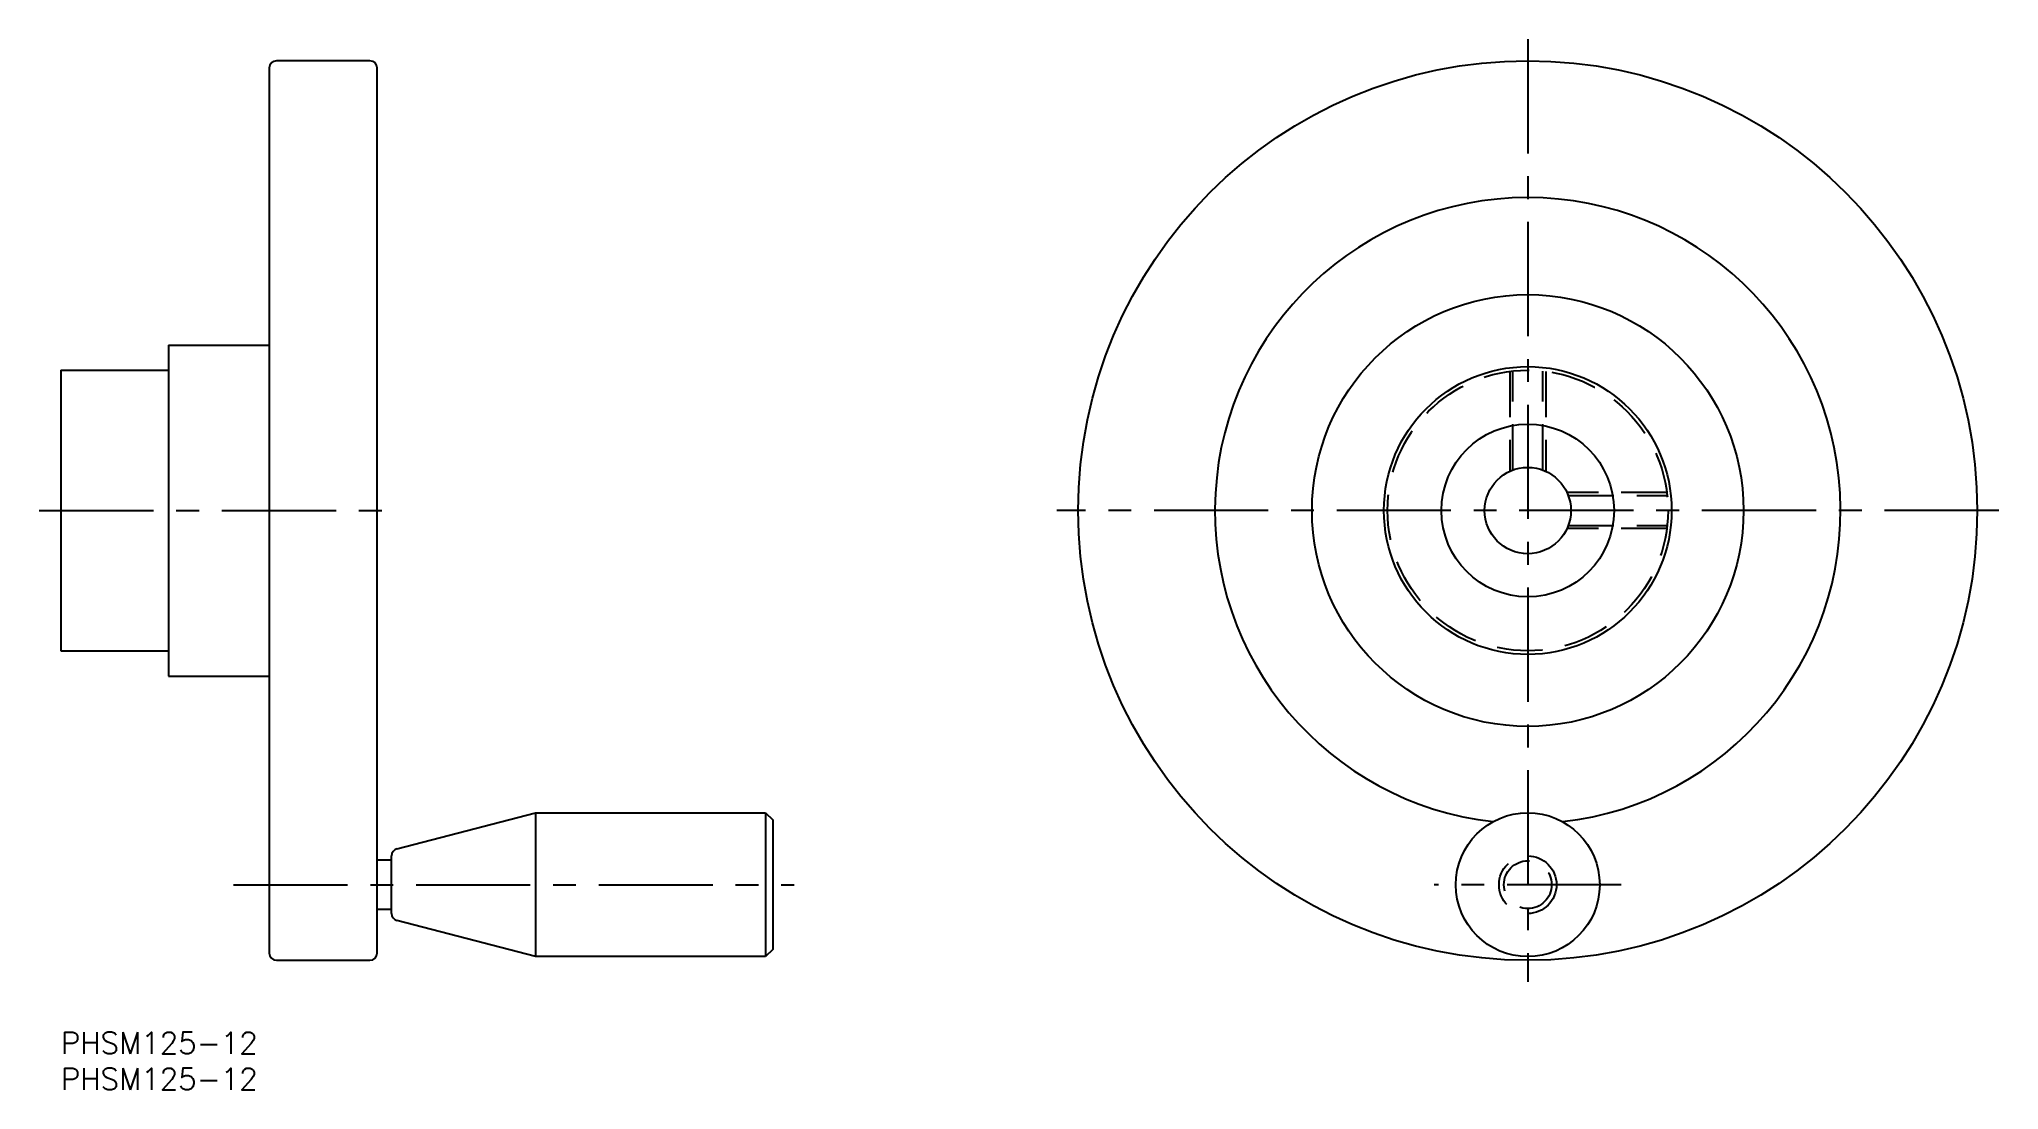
# Model space of a CAD drawing. Extents: x -3 to 270, y -8 to 138.
import ezdxf

# ---------------------------------------------------------------- set-up
doc = ezdxf.new("R2010")
doc.units = 0
doc.header["$LTSCALE"] = 0.5
doc.linetypes.add('CENTER', pattern=[50.8, 31.75, -6.35, 6.35, -6.35])
doc.linetypes.add('DASHED', pattern=[19.05, 12.7, -6.35])
doc.layers.get('0').update_dxf_attribs({"linetype": 'CONTINUOUS'})
for name, color, linetype in [('MSM_CENTER', 1, 'CENTER'), ('MSM_CONTINUOUS', 7, 'CONTINUOUS'), ('MSM_DASHED', 4, 'DASHED'), ('MSM_PART_NUMBER', 7, 'CONTINUOUS')]:
    doc.layers.add(name, color=color, linetype=linetype)
doc.styles.get("Standard").update_dxf_attribs({"font": 'txt.shx', "height": 3, "bigfont": 'bigfont.shx'})

# ---------------------------------------------------------------- blocks, each defined once
blk = doc.blocks.new('*U2')
at = {"layer": 'MSM_PART_NUMBER'}
blk.add_text('PHSM125-12', height=3, dxfattribs=at).set_placement((0, -3))
blk = doc.blocks.new('*U3')
at = {"layer": 'MSM_PART_NUMBER'}
blk.add_text('PHSM125-12', height=3, dxfattribs=at).set_placement((0, -8))

msp = doc.modelspace()

# ---------------------------------------------------------------- linework, layer by layer
msp.add_circle((204, 72.5), 20)
at = {"layer": 'MSM_CENTER'}
for p, q in [((204, 138), (204, 7)), ((-3, 72.5), (47, 72.5)), ((269.5, 72.5), (138.5, 72.5)), ((24, 20.5), (102, 20.5)), ((217, 20.5), (191, 20.5))]:
    msp.add_line(p, q, dxfattribs=at)
at = {"layer": 'MSM_CONTINUOUS'}
for p, q in [((29, 134), (29, 11)), ((43, 135), (30, 135)), ((44, 11), (44, 134)), ((15, 95.5), (15, 49.5)), ((15, 95.5), (29, 95.5)), ((0, 92), (0, 53)), ((0, 92), (15, 92)), ((0, 53), (15, 53)), ((15, 49.5), (29, 49.5)), ((46.75, 25.47), (66, 30.5)), ((66, 30.5), (66, 10.5)), ((66, 30.5), (98, 30.5)), ((98, 30.5), (99, 29.5)), ((98, 30.5), (98, 10.5)), ((99, 29.5), (99, 11.5)), ((44, 23.94), (46, 23.94)), ((46, 16.5), (46, 24.5)), ((46, 17.06), (44, 17.06)), ((66, 10.5), (46.75, 15.53)), ((99, 11.5), (98, 10.5)), ((30, 10), (43, 10)), ((98, 10.5), (66, 10.5))]:
    msp.add_line(p, q, dxfattribs=at)
for centre, radius in [((204, 72.5), 62.5), ((204, 72.5), 30), ((204, 72.5), 12), ((204, 72.5), 6), ((204, 20.5), 10)]:
    msp.add_circle(centre, radius, dxfattribs=at)
for centre, radius, start, end in [((30, 134), 1, 90, 180), ((43, 134), 1, 360, 90), ((204, 72.5), 43.5, 276.3494, 263.6506), ((47, 24.5), 1, 104.6488, 180), ((47, 16.5), 1, 180, 255.3512), ((30, 11), 1, 180, 270), ((43, 11), 1, 270, 0)]:
    msp.add_arc(centre, radius, start, end, dxfattribs=at)
at = {"layer": 'MSM_DASHED'}
for p, q in [((201.5, 91.84), (201.5, 77.95)), ((201.93, 78.13), (201.93, 91.89)), ((206.07, 78.13), (206.07, 91.89)), ((206.5, 91.84), (206.5, 77.95)), ((223.34, 75), (209.45, 75)), ((209.63, 74.57), (223.39, 74.57)), ((223.34, 70), (209.45, 70)), ((209.63, 70.43), (223.39, 70.43))]:
    msp.add_line(p, q, dxfattribs=at)
for centre, radius in [((204, 72.5), 19.5), ((204, 20.5), 4), ((204, 20.5), 3.32)]:
    msp.add_circle(centre, radius, dxfattribs=at)

# ---------------------------------------------------------------- block references
at = {"layer": 'MSM_CONTINUOUS'}
for name in ['*U2', '*U3']:
    msp.add_blockref(name, (0, 0), dxfattribs=at)

doc.saveas('drawing.dxf')
